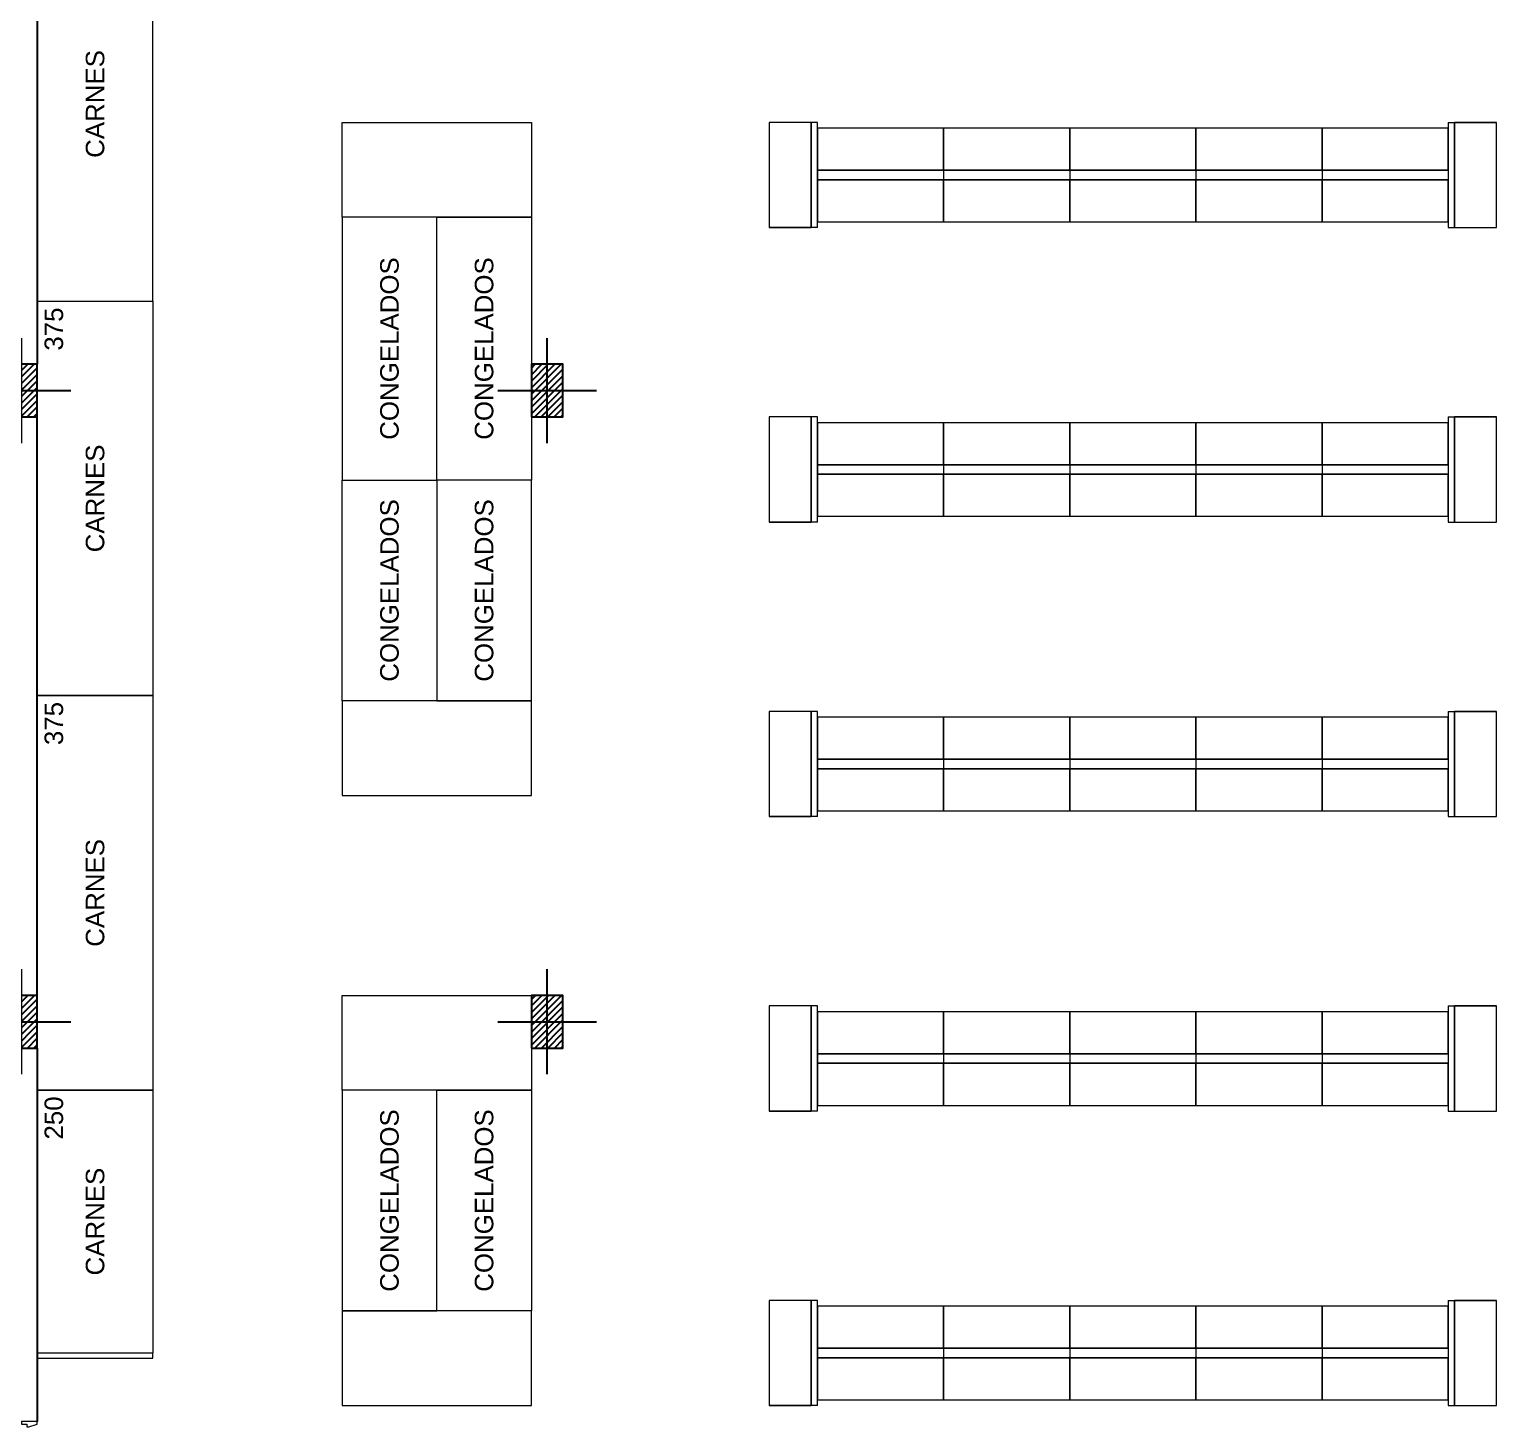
# Model space of a CAD drawing. Header units: millimetres. Extents: x 1653.8 to 1709.6, y 1641.2 to 1683.3.
# Drawn here: x 1670.85 to 1684.8, y 1662.53 to 1675.81 of the extents above; entities that cross this region are included whole.
import ezdxf
from ezdxf.enums import TextEntityAlignment as Align

# ---------------------------------------------------------------- set-up
doc = ezdxf.new("R2010")
doc.units = ezdxf.units.MM
for name, color, linetype, lineweight in [('AR_MOBILIARIO', 1, 'Continuous', 0), ('AR_PAREDES', 4, 'Continuous', 25), ('AR_PIEZAS SANITARIAS', 1, 'Continuous', 0), ('AR_PUERTAS', 2, 'Continuous', 13), ('AR_TEXTOS', 2, 'Continuous', 0)]:
    doc.layers.add(name, color=color, linetype=linetype, lineweight=lineweight)
doc.styles.add('ARIAL', font='arial.ttf')

# ---------------------------------------------------------------- blocks, each defined once
blk = doc.blocks.new('JKNGLDKFB')
h = blk.add_hatch()
h.set_pattern_fill('ANSI31', color=8, scale=0.35, angle=-180)
h.set_pattern_definition([(225, (-128.949426, 159.928103), (0.030935922, -0.030935922), [])])
h.paths.add_polyline_path([(0.15, -0.25), (0.15, 0.25), (-0.15, 0.25), (-0.15, -0.25)])
at = {"color": 2}
for p, q in [((0, -0.5), (0, 0.5)), ((-0.469, 0), (0.469, 0))]:
    blk.add_line(p, q, dxfattribs=at)
at = {"color": 6}
blk.add_lwpolyline([(-0.15, -0.25), (0.15, -0.25), (0.15, 0.25), (-0.15, 0.25)], close=True, dxfattribs=at)

msp = doc.modelspace()

# ---------------------------------------------------------------- linework, layer by layer
at = {"layer": 'AR_MOBILIARIO'}
for p, q in [((1677.882, 1674.925), (1677.882, 1673.925)), ((1678.282, 1674.925), (1677.882, 1674.925)), ((1677.882, 1674.925), (1677.882, 1673.925)), ((1678.282, 1674.925), (1677.882, 1674.925)), ((1678.282, 1674.925), (1677.882, 1674.925)), ((1677.882, 1674.925), (1677.882, 1673.925)), ((1678.282, 1674.925), (1678.282, 1673.925)), ((1678.282, 1673.925), (1678.282, 1674.925)), ((1678.282, 1673.925), (1678.282, 1674.925)), ((1678.342, 1674.925), (1678.282, 1674.925)), ((1678.282, 1674.925), (1678.282, 1673.925)), ((1678.342, 1673.925), (1678.342, 1674.925)), ((1684.342, 1674.925), (1684.402, 1674.925)), ((1684.342, 1674.925), (1684.342, 1673.925)), ((1684.402, 1673.925), (1684.402, 1674.925)), ((1684.402, 1674.925), (1684.802, 1674.925)), ((1684.802, 1674.925), (1684.402, 1674.925)), ((1684.402, 1674.925), (1684.402, 1673.925)), ((1684.802, 1674.925), (1684.402, 1674.925)), ((1684.402, 1674.925), (1684.402, 1673.925)), ((1684.402, 1673.925), (1684.402, 1674.925)), ((1684.802, 1673.925), (1684.802, 1674.925)), ((1684.802, 1673.925), (1684.802, 1674.925)), ((1684.802, 1673.925), (1684.802, 1674.925)), ((1678.342, 1674.87), (1678.342, 1674.47)), ((1678.342, 1674.47), (1678.342, 1674.87)), ((1678.342, 1674.47), (1678.342, 1674.87)), ((1678.342, 1674.47), (1678.342, 1674.87)), ((1678.342, 1674.87), (1678.342, 1674.47)), ((1678.342, 1674.47), (1678.342, 1674.87)), ((1679.542, 1674.87), (1678.342, 1674.87)), ((1678.342, 1674.87), (1678.342, 1674.47)), ((1679.542, 1674.87), (1678.342, 1674.87)), ((1679.542, 1674.87), (1678.342, 1674.87)), ((1678.342, 1674.87), (1678.342, 1674.47)), ((1678.342, 1674.47), (1678.342, 1674.87)), ((1680.742, 1674.87), (1679.542, 1674.87)), ((1679.542, 1674.87), (1679.542, 1674.47)), ((1680.742, 1674.87), (1679.542, 1674.87)), ((1680.742, 1674.87), (1679.542, 1674.87)), ((1679.542, 1674.87), (1679.542, 1674.47)), ((1679.542, 1674.47), (1679.542, 1674.87)), ((1679.542, 1674.47), (1679.542, 1674.87)), ((1679.542, 1674.47), (1679.542, 1674.87)), ((1679.542, 1674.47), (1679.542, 1674.87)), ((1681.942, 1674.87), (1680.742, 1674.87)), ((1680.742, 1674.87), (1680.742, 1674.47)), ((1681.942, 1674.87), (1680.742, 1674.87)), ((1681.942, 1674.87), (1680.742, 1674.87)), ((1680.742, 1674.87), (1680.742, 1674.47)), ((1680.742, 1674.47), (1680.742, 1674.87)), ((1680.742, 1674.47), (1680.742, 1674.87)), ((1680.742, 1674.47), (1680.742, 1674.87)), ((1680.742, 1674.47), (1680.742, 1674.87)), ((1683.142, 1674.87), (1681.942, 1674.87)), ((1681.942, 1674.87), (1681.942, 1674.47)), ((1683.142, 1674.87), (1681.942, 1674.87)), ((1683.142, 1674.87), (1681.942, 1674.87)), ((1681.942, 1674.87), (1681.942, 1674.47)), ((1681.942, 1674.47), (1681.942, 1674.87)), ((1681.942, 1674.47), (1681.942, 1674.87)), ((1681.942, 1674.47), (1681.942, 1674.87)), ((1681.942, 1674.47), (1681.942, 1674.87)), ((1684.342, 1674.87), (1683.142, 1674.87)), ((1683.142, 1674.87), (1683.142, 1674.47)), ((1684.342, 1674.87), (1683.142, 1674.87)), ((1684.342, 1674.87), (1683.142, 1674.87)), ((1683.142, 1674.87), (1683.142, 1674.47)), ((1683.142, 1674.47), (1683.142, 1674.87)), ((1683.142, 1674.47), (1683.142, 1674.87)), ((1683.142, 1674.47), (1683.142, 1674.87)), ((1683.142, 1674.47), (1683.142, 1674.87)), ((1684.342, 1674.87), (1684.342, 1674.47)), ((1684.342, 1674.47), (1684.342, 1674.87)), ((1684.342, 1674.47), (1684.342, 1674.87)), ((1684.342, 1674.47), (1684.342, 1674.87)), ((1684.342, 1674.87), (1684.342, 1674.47)), ((1684.342, 1674.47), (1684.342, 1674.87)), ((1684.342, 1674.47), (1684.342, 1674.87)), ((1684.342, 1674.47), (1684.342, 1674.87)), ((1684.342, 1674.47), (1684.342, 1674.87)), ((1678.342, 1674.47), (1678.342, 1674.38)), ((1678.342, 1674.47), (1678.342, 1674.38)), ((1678.342, 1674.47), (1679.542, 1674.47)), ((1678.342, 1674.47), (1679.542, 1674.47)), ((1679.542, 1674.47), (1678.342, 1674.47)), ((1678.342, 1674.47), (1678.342, 1674.38)), ((1679.542, 1674.47), (1678.342, 1674.47)), ((1679.542, 1674.47), (1679.542, 1674.38)), ((1680.742, 1674.47), (1679.542, 1674.47)), ((1679.542, 1674.47), (1680.742, 1674.47)), ((1679.542, 1674.47), (1680.742, 1674.47)), ((1680.742, 1674.47), (1679.542, 1674.47)), ((1679.542, 1674.47), (1679.542, 1674.38)), ((1680.742, 1674.47), (1680.742, 1674.38)), ((1681.942, 1674.47), (1680.742, 1674.47)), ((1680.742, 1674.47), (1681.942, 1674.47)), ((1680.742, 1674.47), (1681.942, 1674.47)), ((1681.942, 1674.47), (1680.742, 1674.47)), ((1680.742, 1674.47), (1680.742, 1674.38)), ((1681.942, 1674.47), (1681.942, 1674.38)), ((1683.142, 1674.47), (1681.942, 1674.47)), ((1681.942, 1674.47), (1683.142, 1674.47)), ((1681.942, 1674.47), (1683.142, 1674.47)), ((1683.142, 1674.47), (1681.942, 1674.47)), ((1681.942, 1674.47), (1681.942, 1674.38)), ((1683.142, 1674.47), (1683.142, 1674.38)), ((1684.342, 1674.47), (1683.142, 1674.47)), ((1683.142, 1674.47), (1684.342, 1674.47)), ((1683.142, 1674.47), (1684.342, 1674.47)), ((1684.342, 1674.47), (1683.142, 1674.47)), ((1683.142, 1674.47), (1683.142, 1674.38)), ((1684.342, 1674.47), (1684.342, 1674.38)), ((1684.342, 1674.47), (1684.342, 1674.38)), ((1684.342, 1674.47), (1684.342, 1674.38)), ((1678.342, 1673.98), (1678.342, 1674.38)), ((1678.342, 1674.38), (1678.342, 1673.98)), ((1678.342, 1674.38), (1678.342, 1673.98)), ((1678.342, 1674.38), (1678.342, 1673.98)), ((1678.342, 1673.98), (1678.342, 1674.38)), ((1678.342, 1674.38), (1678.342, 1673.98)), ((1679.542, 1674.38), (1678.342, 1674.38)), ((1678.342, 1674.38), (1678.342, 1673.98)), ((1678.342, 1674.38), (1678.342, 1673.98)), ((1678.342, 1674.38), (1678.342, 1673.98)), ((1679.542, 1674.38), (1678.342, 1674.38)), ((1678.342, 1674.38), (1679.542, 1674.38)), ((1678.342, 1674.38), (1679.542, 1674.38)), ((1679.542, 1674.38), (1680.742, 1674.38)), ((1680.742, 1674.38), (1679.542, 1674.38)), ((1679.542, 1674.38), (1679.542, 1673.98)), ((1679.542, 1674.38), (1679.542, 1673.98)), ((1679.542, 1674.38), (1679.542, 1673.98)), ((1680.742, 1674.38), (1679.542, 1674.38)), ((1679.542, 1674.38), (1680.742, 1674.38)), ((1679.542, 1673.98), (1679.542, 1674.38)), ((1679.542, 1673.98), (1679.542, 1674.38)), ((1679.542, 1674.38), (1679.542, 1673.98)), ((1680.742, 1674.38), (1681.942, 1674.38)), ((1681.942, 1674.38), (1680.742, 1674.38)), ((1680.742, 1674.38), (1680.742, 1673.98)), ((1680.742, 1674.38), (1680.742, 1673.98)), ((1680.742, 1674.38), (1680.742, 1673.98)), ((1681.942, 1674.38), (1680.742, 1674.38)), ((1680.742, 1674.38), (1681.942, 1674.38)), ((1680.742, 1673.98), (1680.742, 1674.38)), ((1680.742, 1673.98), (1680.742, 1674.38)), ((1680.742, 1674.38), (1680.742, 1673.98)), ((1681.942, 1674.38), (1683.142, 1674.38)), ((1683.142, 1674.38), (1681.942, 1674.38)), ((1681.942, 1674.38), (1681.942, 1673.98)), ((1681.942, 1674.38), (1681.942, 1673.98)), ((1681.942, 1674.38), (1681.942, 1673.98)), ((1683.142, 1674.38), (1681.942, 1674.38)), ((1681.942, 1674.38), (1683.142, 1674.38)), ((1681.942, 1673.98), (1681.942, 1674.38)), ((1681.942, 1673.98), (1681.942, 1674.38)), ((1681.942, 1674.38), (1681.942, 1673.98)), ((1683.142, 1674.38), (1684.342, 1674.38)), ((1684.342, 1674.38), (1683.142, 1674.38)), ((1683.142, 1674.38), (1683.142, 1673.98)), ((1683.142, 1674.38), (1683.142, 1673.98)), ((1683.142, 1674.38), (1683.142, 1673.98)), ((1684.342, 1674.38), (1683.142, 1674.38)), ((1683.142, 1674.38), (1684.342, 1674.38)), ((1683.142, 1673.98), (1683.142, 1674.38)), ((1683.142, 1673.98), (1683.142, 1674.38)), ((1683.142, 1674.38), (1683.142, 1673.98)), ((1684.342, 1673.98), (1684.342, 1674.38)), ((1684.342, 1674.38), (1684.342, 1673.98)), ((1684.342, 1674.38), (1684.342, 1673.98)), ((1684.342, 1674.38), (1684.342, 1673.98)), ((1684.342, 1673.98), (1684.342, 1674.38)), ((1684.342, 1674.38), (1684.342, 1673.98)), ((1684.342, 1673.98), (1684.342, 1674.38)), ((1684.342, 1673.98), (1684.342, 1674.38)), ((1684.342, 1674.38), (1684.342, 1673.98)), ((1678.282, 1673.925), (1677.882, 1673.925)), ((1677.882, 1673.925), (1678.282, 1673.925)), ((1677.882, 1673.925), (1678.282, 1673.925)), ((1678.342, 1673.925), (1678.282, 1673.925)), ((1678.342, 1673.98), (1679.542, 1673.98)), ((1678.342, 1673.98), (1679.542, 1673.98)), ((1678.342, 1673.98), (1679.542, 1673.98)), ((1679.542, 1673.98), (1680.742, 1673.98)), ((1679.542, 1673.98), (1680.742, 1673.98)), ((1679.542, 1673.98), (1680.742, 1673.98)), ((1680.742, 1673.98), (1681.942, 1673.98)), ((1680.742, 1673.98), (1681.942, 1673.98)), ((1680.742, 1673.98), (1681.942, 1673.98)), ((1681.942, 1673.98), (1683.142, 1673.98)), ((1681.942, 1673.98), (1683.142, 1673.98)), ((1681.942, 1673.98), (1683.142, 1673.98)), ((1683.142, 1673.98), (1684.342, 1673.98)), ((1683.142, 1673.98), (1684.342, 1673.98)), ((1683.142, 1673.98), (1684.342, 1673.98)), ((1684.342, 1673.925), (1684.402, 1673.925)), ((1684.402, 1673.925), (1684.802, 1673.925)), ((1684.402, 1673.925), (1684.802, 1673.925)), ((1684.402, 1673.925), (1684.802, 1673.925)), ((1677.882, 1672.125), (1677.882, 1671.125)), ((1678.282, 1672.125), (1677.882, 1672.125)), ((1677.882, 1672.125), (1677.882, 1671.125)), ((1678.282, 1672.125), (1677.882, 1672.125)), ((1678.282, 1672.125), (1677.882, 1672.125)), ((1677.882, 1672.125), (1677.882, 1671.125)), ((1678.282, 1672.125), (1678.282, 1671.125)), ((1678.282, 1671.125), (1678.282, 1672.125)), ((1678.282, 1671.125), (1678.282, 1672.125)), ((1678.342, 1672.125), (1678.282, 1672.125)), ((1678.282, 1672.125), (1678.282, 1671.125)), ((1678.342, 1671.125), (1678.342, 1672.125)), ((1684.342, 1672.125), (1684.402, 1672.125)), ((1684.342, 1672.125), (1684.342, 1671.125)), ((1684.402, 1671.125), (1684.402, 1672.125)), ((1684.402, 1672.125), (1684.802, 1672.125)), ((1684.802, 1672.125), (1684.402, 1672.125)), ((1684.402, 1672.125), (1684.402, 1671.125)), ((1684.802, 1672.125), (1684.402, 1672.125)), ((1684.402, 1672.125), (1684.402, 1671.125)), ((1684.402, 1671.125), (1684.402, 1672.125)), ((1684.802, 1671.125), (1684.802, 1672.125)), ((1684.802, 1671.125), (1684.802, 1672.125)), ((1684.802, 1671.125), (1684.802, 1672.125)), ((1678.342, 1672.07), (1678.342, 1671.67)), ((1678.342, 1671.67), (1678.342, 1672.07)), ((1678.342, 1671.67), (1678.342, 1672.07)), ((1678.342, 1671.67), (1678.342, 1672.07)), ((1678.342, 1672.07), (1678.342, 1671.67)), ((1678.342, 1671.67), (1678.342, 1672.07)), ((1679.542, 1672.07), (1678.342, 1672.07)), ((1678.342, 1672.07), (1678.342, 1671.67)), ((1679.542, 1672.07), (1678.342, 1672.07)), ((1679.542, 1672.07), (1678.342, 1672.07)), ((1678.342, 1672.07), (1678.342, 1671.67)), ((1678.342, 1671.67), (1678.342, 1672.07)), ((1680.742, 1672.07), (1679.542, 1672.07)), ((1679.542, 1672.07), (1679.542, 1671.67)), ((1680.742, 1672.07), (1679.542, 1672.07)), ((1680.742, 1672.07), (1679.542, 1672.07)), ((1679.542, 1672.07), (1679.542, 1671.67)), ((1679.542, 1671.67), (1679.542, 1672.07)), ((1679.542, 1671.67), (1679.542, 1672.07)), ((1679.542, 1671.67), (1679.542, 1672.07)), ((1679.542, 1671.67), (1679.542, 1672.07)), ((1681.942, 1672.07), (1680.742, 1672.07)), ((1680.742, 1672.07), (1680.742, 1671.67)), ((1681.942, 1672.07), (1680.742, 1672.07)), ((1681.942, 1672.07), (1680.742, 1672.07)), ((1680.742, 1672.07), (1680.742, 1671.67)), ((1680.742, 1671.67), (1680.742, 1672.07)), ((1680.742, 1671.67), (1680.742, 1672.07)), ((1680.742, 1671.67), (1680.742, 1672.07)), ((1680.742, 1671.67), (1680.742, 1672.07)), ((1683.142, 1672.07), (1681.942, 1672.07)), ((1681.942, 1672.07), (1681.942, 1671.67)), ((1683.142, 1672.07), (1681.942, 1672.07)), ((1683.142, 1672.07), (1681.942, 1672.07)), ((1681.942, 1672.07), (1681.942, 1671.67)), ((1681.942, 1671.67), (1681.942, 1672.07)), ((1681.942, 1671.67), (1681.942, 1672.07)), ((1681.942, 1671.67), (1681.942, 1672.07)), ((1681.942, 1671.67), (1681.942, 1672.07)), ((1684.342, 1672.07), (1683.142, 1672.07)), ((1683.142, 1672.07), (1683.142, 1671.67)), ((1684.342, 1672.07), (1683.142, 1672.07)), ((1684.342, 1672.07), (1683.142, 1672.07)), ((1683.142, 1672.07), (1683.142, 1671.67)), ((1683.142, 1671.67), (1683.142, 1672.07)), ((1683.142, 1671.67), (1683.142, 1672.07)), ((1683.142, 1671.67), (1683.142, 1672.07)), ((1683.142, 1671.67), (1683.142, 1672.07)), ((1684.342, 1672.07), (1684.342, 1671.67)), ((1684.342, 1671.67), (1684.342, 1672.07)), ((1684.342, 1671.67), (1684.342, 1672.07)), ((1684.342, 1671.67), (1684.342, 1672.07)), ((1684.342, 1672.07), (1684.342, 1671.67)), ((1684.342, 1671.67), (1684.342, 1672.07)), ((1684.342, 1671.67), (1684.342, 1672.07)), ((1684.342, 1671.67), (1684.342, 1672.07)), ((1684.342, 1671.67), (1684.342, 1672.07)), ((1678.342, 1671.67), (1678.342, 1671.58)), ((1678.342, 1671.67), (1678.342, 1671.58)), ((1678.342, 1671.67), (1679.542, 1671.67)), ((1678.342, 1671.67), (1679.542, 1671.67)), ((1679.542, 1671.67), (1678.342, 1671.67)), ((1678.342, 1671.67), (1678.342, 1671.58)), ((1679.542, 1671.67), (1678.342, 1671.67)), ((1679.542, 1671.67), (1679.542, 1671.58)), ((1680.742, 1671.67), (1679.542, 1671.67)), ((1679.542, 1671.67), (1680.742, 1671.67)), ((1679.542, 1671.67), (1680.742, 1671.67)), ((1680.742, 1671.67), (1679.542, 1671.67)), ((1679.542, 1671.67), (1679.542, 1671.58)), ((1680.742, 1671.67), (1680.742, 1671.58)), ((1681.942, 1671.67), (1680.742, 1671.67)), ((1680.742, 1671.67), (1681.942, 1671.67)), ((1680.742, 1671.67), (1681.942, 1671.67)), ((1681.942, 1671.67), (1680.742, 1671.67)), ((1680.742, 1671.67), (1680.742, 1671.58)), ((1681.942, 1671.67), (1681.942, 1671.58)), ((1683.142, 1671.67), (1681.942, 1671.67)), ((1681.942, 1671.67), (1683.142, 1671.67)), ((1681.942, 1671.67), (1683.142, 1671.67)), ((1683.142, 1671.67), (1681.942, 1671.67)), ((1681.942, 1671.67), (1681.942, 1671.58)), ((1683.142, 1671.67), (1683.142, 1671.58)), ((1684.342, 1671.67), (1683.142, 1671.67)), ((1683.142, 1671.67), (1684.342, 1671.67)), ((1683.142, 1671.67), (1684.342, 1671.67)), ((1684.342, 1671.67), (1683.142, 1671.67)), ((1683.142, 1671.67), (1683.142, 1671.58)), ((1684.342, 1671.67), (1684.342, 1671.58)), ((1684.342, 1671.67), (1684.342, 1671.58)), ((1684.342, 1671.67), (1684.342, 1671.58)), ((1678.342, 1671.18), (1678.342, 1671.58)), ((1678.342, 1671.58), (1678.342, 1671.18)), ((1678.342, 1671.58), (1678.342, 1671.18)), ((1678.342, 1671.58), (1678.342, 1671.18)), ((1678.342, 1671.18), (1678.342, 1671.58)), ((1678.342, 1671.58), (1678.342, 1671.18)), ((1679.542, 1671.58), (1678.342, 1671.58)), ((1678.342, 1671.58), (1678.342, 1671.18)), ((1678.342, 1671.58), (1678.342, 1671.18)), ((1678.342, 1671.58), (1678.342, 1671.18)), ((1679.542, 1671.58), (1678.342, 1671.58)), ((1678.342, 1671.58), (1679.542, 1671.58)), ((1678.342, 1671.58), (1679.542, 1671.58)), ((1679.542, 1671.58), (1680.742, 1671.58)), ((1680.742, 1671.58), (1679.542, 1671.58)), ((1679.542, 1671.58), (1679.542, 1671.18)), ((1679.542, 1671.58), (1679.542, 1671.18)), ((1679.542, 1671.58), (1679.542, 1671.18)), ((1680.742, 1671.58), (1679.542, 1671.58)), ((1679.542, 1671.58), (1680.742, 1671.58)), ((1679.542, 1671.18), (1679.542, 1671.58)), ((1679.542, 1671.18), (1679.542, 1671.58)), ((1679.542, 1671.58), (1679.542, 1671.18)), ((1680.742, 1671.58), (1681.942, 1671.58)), ((1681.942, 1671.58), (1680.742, 1671.58)), ((1680.742, 1671.58), (1680.742, 1671.18)), ((1680.742, 1671.58), (1680.742, 1671.18)), ((1680.742, 1671.58), (1680.742, 1671.18)), ((1681.942, 1671.58), (1680.742, 1671.58)), ((1680.742, 1671.58), (1681.942, 1671.58)), ((1680.742, 1671.18), (1680.742, 1671.58)), ((1680.742, 1671.18), (1680.742, 1671.58)), ((1680.742, 1671.58), (1680.742, 1671.18)), ((1681.942, 1671.58), (1683.142, 1671.58)), ((1683.142, 1671.58), (1681.942, 1671.58)), ((1681.942, 1671.58), (1681.942, 1671.18)), ((1681.942, 1671.58), (1681.942, 1671.18)), ((1681.942, 1671.58), (1681.942, 1671.18)), ((1683.142, 1671.58), (1681.942, 1671.58)), ((1681.942, 1671.58), (1683.142, 1671.58)), ((1681.942, 1671.18), (1681.942, 1671.58)), ((1681.942, 1671.18), (1681.942, 1671.58)), ((1681.942, 1671.58), (1681.942, 1671.18)), ((1683.142, 1671.58), (1684.342, 1671.58)), ((1684.342, 1671.58), (1683.142, 1671.58)), ((1683.142, 1671.58), (1683.142, 1671.18)), ((1683.142, 1671.58), (1683.142, 1671.18)), ((1683.142, 1671.58), (1683.142, 1671.18)), ((1684.342, 1671.58), (1683.142, 1671.58)), ((1683.142, 1671.58), (1684.342, 1671.58)), ((1683.142, 1671.18), (1683.142, 1671.58)), ((1683.142, 1671.18), (1683.142, 1671.58)), ((1683.142, 1671.58), (1683.142, 1671.18)), ((1684.342, 1671.18), (1684.342, 1671.58)), ((1684.342, 1671.58), (1684.342, 1671.18)), ((1684.342, 1671.58), (1684.342, 1671.18)), ((1684.342, 1671.58), (1684.342, 1671.18)), ((1684.342, 1671.18), (1684.342, 1671.58)), ((1684.342, 1671.58), (1684.342, 1671.18)), ((1684.342, 1671.18), (1684.342, 1671.58)), ((1684.342, 1671.18), (1684.342, 1671.58)), ((1684.342, 1671.58), (1684.342, 1671.18)), ((1678.282, 1671.125), (1677.882, 1671.125)), ((1677.882, 1671.125), (1678.282, 1671.125)), ((1677.882, 1671.125), (1678.282, 1671.125)), ((1678.342, 1671.125), (1678.282, 1671.125)), ((1678.342, 1671.18), (1679.542, 1671.18)), ((1678.342, 1671.18), (1679.542, 1671.18)), ((1678.342, 1671.18), (1679.542, 1671.18)), ((1679.542, 1671.18), (1680.742, 1671.18)), ((1679.542, 1671.18), (1680.742, 1671.18)), ((1679.542, 1671.18), (1680.742, 1671.18)), ((1680.742, 1671.18), (1681.942, 1671.18)), ((1680.742, 1671.18), (1681.942, 1671.18)), ((1680.742, 1671.18), (1681.942, 1671.18)), ((1681.942, 1671.18), (1683.142, 1671.18)), ((1681.942, 1671.18), (1683.142, 1671.18)), ((1681.942, 1671.18), (1683.142, 1671.18)), ((1683.142, 1671.18), (1684.342, 1671.18)), ((1683.142, 1671.18), (1684.342, 1671.18)), ((1683.142, 1671.18), (1684.342, 1671.18)), ((1684.342, 1671.125), (1684.402, 1671.125)), ((1684.402, 1671.125), (1684.802, 1671.125)), ((1684.402, 1671.125), (1684.802, 1671.125)), ((1684.402, 1671.125), (1684.802, 1671.125)), ((1677.882, 1669.325), (1677.882, 1668.325)), ((1678.282, 1669.325), (1677.882, 1669.325)), ((1677.882, 1669.325), (1677.882, 1668.325)), ((1678.282, 1669.325), (1677.882, 1669.325)), ((1678.282, 1669.325), (1677.882, 1669.325)), ((1677.882, 1669.325), (1677.882, 1668.325)), ((1678.282, 1669.325), (1678.282, 1668.325)), ((1678.282, 1668.325), (1678.282, 1669.325)), ((1678.282, 1668.325), (1678.282, 1669.325)), ((1678.342, 1669.325), (1678.282, 1669.325)), ((1678.282, 1669.325), (1678.282, 1668.325)), ((1678.342, 1668.325), (1678.342, 1669.325)), ((1684.342, 1669.325), (1684.402, 1669.325)), ((1684.342, 1669.325), (1684.342, 1668.325)), ((1684.402, 1668.325), (1684.402, 1669.325)), ((1684.402, 1669.325), (1684.802, 1669.325)), ((1684.802, 1669.325), (1684.402, 1669.325)), ((1684.402, 1669.325), (1684.402, 1668.325)), ((1684.802, 1669.325), (1684.402, 1669.325)), ((1684.402, 1669.325), (1684.402, 1668.325)), ((1684.402, 1668.325), (1684.402, 1669.325)), ((1684.802, 1668.325), (1684.802, 1669.325)), ((1684.802, 1668.325), (1684.802, 1669.325)), ((1684.802, 1668.325), (1684.802, 1669.325)), ((1678.342, 1669.27), (1678.342, 1668.87)), ((1678.342, 1668.87), (1678.342, 1669.27)), ((1678.342, 1668.87), (1678.342, 1669.27)), ((1678.342, 1668.87), (1678.342, 1669.27)), ((1678.342, 1669.27), (1678.342, 1668.87)), ((1678.342, 1668.87), (1678.342, 1669.27)), ((1679.542, 1669.27), (1678.342, 1669.27)), ((1678.342, 1669.27), (1678.342, 1668.87)), ((1679.542, 1669.27), (1678.342, 1669.27)), ((1679.542, 1669.27), (1678.342, 1669.27)), ((1678.342, 1669.27), (1678.342, 1668.87)), ((1678.342, 1668.87), (1678.342, 1669.27)), ((1680.742, 1669.27), (1679.542, 1669.27)), ((1679.542, 1669.27), (1679.542, 1668.87)), ((1680.742, 1669.27), (1679.542, 1669.27)), ((1680.742, 1669.27), (1679.542, 1669.27)), ((1679.542, 1669.27), (1679.542, 1668.87)), ((1679.542, 1668.87), (1679.542, 1669.27)), ((1679.542, 1668.87), (1679.542, 1669.27)), ((1679.542, 1668.87), (1679.542, 1669.27)), ((1679.542, 1668.87), (1679.542, 1669.27)), ((1681.942, 1669.27), (1680.742, 1669.27)), ((1680.742, 1669.27), (1680.742, 1668.87)), ((1681.942, 1669.27), (1680.742, 1669.27)), ((1681.942, 1669.27), (1680.742, 1669.27)), ((1680.742, 1669.27), (1680.742, 1668.87)), ((1680.742, 1668.87), (1680.742, 1669.27)), ((1680.742, 1668.87), (1680.742, 1669.27)), ((1680.742, 1668.87), (1680.742, 1669.27)), ((1680.742, 1668.87), (1680.742, 1669.27)), ((1683.142, 1669.27), (1681.942, 1669.27)), ((1681.942, 1669.27), (1681.942, 1668.87)), ((1683.142, 1669.27), (1681.942, 1669.27)), ((1683.142, 1669.27), (1681.942, 1669.27)), ((1681.942, 1669.27), (1681.942, 1668.87)), ((1681.942, 1668.87), (1681.942, 1669.27)), ((1681.942, 1668.87), (1681.942, 1669.27)), ((1681.942, 1668.87), (1681.942, 1669.27)), ((1681.942, 1668.87), (1681.942, 1669.27)), ((1684.342, 1669.27), (1683.142, 1669.27)), ((1683.142, 1669.27), (1683.142, 1668.87)), ((1684.342, 1669.27), (1683.142, 1669.27)), ((1684.342, 1669.27), (1683.142, 1669.27)), ((1683.142, 1669.27), (1683.142, 1668.87)), ((1683.142, 1668.87), (1683.142, 1669.27)), ((1683.142, 1668.87), (1683.142, 1669.27)), ((1683.142, 1668.87), (1683.142, 1669.27)), ((1683.142, 1668.87), (1683.142, 1669.27)), ((1684.342, 1669.27), (1684.342, 1668.87)), ((1684.342, 1668.87), (1684.342, 1669.27)), ((1684.342, 1668.87), (1684.342, 1669.27)), ((1684.342, 1668.87), (1684.342, 1669.27)), ((1684.342, 1669.27), (1684.342, 1668.87)), ((1684.342, 1668.87), (1684.342, 1669.27)), ((1684.342, 1668.87), (1684.342, 1669.27)), ((1684.342, 1668.87), (1684.342, 1669.27)), ((1684.342, 1668.87), (1684.342, 1669.27)), ((1678.342, 1668.87), (1678.342, 1668.78)), ((1678.342, 1668.87), (1678.342, 1668.78)), ((1678.342, 1668.87), (1679.542, 1668.87)), ((1678.342, 1668.87), (1679.542, 1668.87)), ((1679.542, 1668.87), (1678.342, 1668.87)), ((1678.342, 1668.87), (1678.342, 1668.78)), ((1679.542, 1668.87), (1678.342, 1668.87)), ((1678.342, 1668.38), (1678.342, 1668.78)), ((1678.342, 1668.78), (1678.342, 1668.38)), ((1678.342, 1668.78), (1678.342, 1668.38)), ((1678.342, 1668.78), (1678.342, 1668.38)), ((1678.342, 1668.38), (1678.342, 1668.78)), ((1678.342, 1668.78), (1678.342, 1668.38)), ((1679.542, 1668.78), (1678.342, 1668.78)), ((1678.342, 1668.78), (1678.342, 1668.38)), ((1678.342, 1668.78), (1678.342, 1668.38)), ((1678.342, 1668.78), (1678.342, 1668.38)), ((1679.542, 1668.78), (1678.342, 1668.78)), ((1678.342, 1668.78), (1679.542, 1668.78)), ((1678.342, 1668.78), (1679.542, 1668.78)), ((1679.542, 1668.87), (1679.542, 1668.78)), ((1680.742, 1668.87), (1679.542, 1668.87)), ((1679.542, 1668.87), (1680.742, 1668.87)), ((1679.542, 1668.87), (1680.742, 1668.87)), ((1680.742, 1668.87), (1679.542, 1668.87)), ((1679.542, 1668.87), (1679.542, 1668.78)), ((1679.542, 1668.78), (1680.742, 1668.78)), ((1680.742, 1668.78), (1679.542, 1668.78)), ((1679.542, 1668.78), (1679.542, 1668.38)), ((1679.542, 1668.78), (1679.542, 1668.38)), ((1679.542, 1668.78), (1679.542, 1668.38)), ((1680.742, 1668.78), (1679.542, 1668.78)), ((1679.542, 1668.78), (1680.742, 1668.78)), ((1679.542, 1668.38), (1679.542, 1668.78)), ((1679.542, 1668.38), (1679.542, 1668.78)), ((1679.542, 1668.78), (1679.542, 1668.38)), ((1680.742, 1668.87), (1680.742, 1668.78)), ((1681.942, 1668.87), (1680.742, 1668.87)), ((1680.742, 1668.87), (1681.942, 1668.87)), ((1680.742, 1668.87), (1681.942, 1668.87)), ((1681.942, 1668.87), (1680.742, 1668.87)), ((1680.742, 1668.87), (1680.742, 1668.78)), ((1680.742, 1668.78), (1681.942, 1668.78)), ((1681.942, 1668.78), (1680.742, 1668.78)), ((1680.742, 1668.78), (1680.742, 1668.38)), ((1680.742, 1668.78), (1680.742, 1668.38)), ((1680.742, 1668.78), (1680.742, 1668.38)), ((1681.942, 1668.78), (1680.742, 1668.78)), ((1680.742, 1668.78), (1681.942, 1668.78)), ((1680.742, 1668.38), (1680.742, 1668.78)), ((1680.742, 1668.38), (1680.742, 1668.78)), ((1680.742, 1668.78), (1680.742, 1668.38)), ((1681.942, 1668.87), (1681.942, 1668.78)), ((1683.142, 1668.87), (1681.942, 1668.87)), ((1681.942, 1668.87), (1683.142, 1668.87)), ((1681.942, 1668.87), (1683.142, 1668.87)), ((1683.142, 1668.87), (1681.942, 1668.87)), ((1681.942, 1668.87), (1681.942, 1668.78)), ((1681.942, 1668.78), (1683.142, 1668.78)), ((1683.142, 1668.78), (1681.942, 1668.78)), ((1681.942, 1668.78), (1681.942, 1668.38)), ((1681.942, 1668.78), (1681.942, 1668.38)), ((1681.942, 1668.78), (1681.942, 1668.38)), ((1683.142, 1668.78), (1681.942, 1668.78)), ((1681.942, 1668.78), (1683.142, 1668.78)), ((1681.942, 1668.38), (1681.942, 1668.78)), ((1681.942, 1668.38), (1681.942, 1668.78)), ((1681.942, 1668.78), (1681.942, 1668.38)), ((1683.142, 1668.87), (1683.142, 1668.78)), ((1684.342, 1668.87), (1683.142, 1668.87)), ((1683.142, 1668.87), (1684.342, 1668.87)), ((1683.142, 1668.87), (1684.342, 1668.87)), ((1684.342, 1668.87), (1683.142, 1668.87)), ((1683.142, 1668.87), (1683.142, 1668.78)), ((1683.142, 1668.78), (1684.342, 1668.78)), ((1684.342, 1668.78), (1683.142, 1668.78)), ((1683.142, 1668.78), (1683.142, 1668.38)), ((1683.142, 1668.78), (1683.142, 1668.38)), ((1683.142, 1668.78), (1683.142, 1668.38)), ((1684.342, 1668.78), (1683.142, 1668.78)), ((1683.142, 1668.78), (1684.342, 1668.78)), ((1683.142, 1668.38), (1683.142, 1668.78)), ((1683.142, 1668.38), (1683.142, 1668.78)), ((1683.142, 1668.78), (1683.142, 1668.38)), ((1684.342, 1668.87), (1684.342, 1668.78)), ((1684.342, 1668.87), (1684.342, 1668.78)), ((1684.342, 1668.87), (1684.342, 1668.78)), ((1684.342, 1668.38), (1684.342, 1668.78)), ((1684.342, 1668.78), (1684.342, 1668.38)), ((1684.342, 1668.78), (1684.342, 1668.38)), ((1684.342, 1668.78), (1684.342, 1668.38)), ((1684.342, 1668.38), (1684.342, 1668.78)), ((1684.342, 1668.78), (1684.342, 1668.38)), ((1684.342, 1668.38), (1684.342, 1668.78)), ((1684.342, 1668.38), (1684.342, 1668.78)), ((1684.342, 1668.78), (1684.342, 1668.38)), ((1678.282, 1668.325), (1677.882, 1668.325)), ((1677.882, 1668.325), (1678.282, 1668.325)), ((1677.882, 1668.325), (1678.282, 1668.325)), ((1678.342, 1668.325), (1678.282, 1668.325)), ((1678.342, 1668.38), (1679.542, 1668.38)), ((1678.342, 1668.38), (1679.542, 1668.38)), ((1678.342, 1668.38), (1679.542, 1668.38)), ((1679.542, 1668.38), (1680.742, 1668.38)), ((1679.542, 1668.38), (1680.742, 1668.38)), ((1679.542, 1668.38), (1680.742, 1668.38)), ((1680.742, 1668.38), (1681.942, 1668.38)), ((1680.742, 1668.38), (1681.942, 1668.38)), ((1680.742, 1668.38), (1681.942, 1668.38)), ((1681.942, 1668.38), (1683.142, 1668.38)), ((1681.942, 1668.38), (1683.142, 1668.38)), ((1681.942, 1668.38), (1683.142, 1668.38)), ((1683.142, 1668.38), (1684.342, 1668.38)), ((1683.142, 1668.38), (1684.342, 1668.38)), ((1683.142, 1668.38), (1684.342, 1668.38)), ((1684.342, 1668.325), (1684.402, 1668.325)), ((1684.402, 1668.325), (1684.802, 1668.325)), ((1684.402, 1668.325), (1684.802, 1668.325)), ((1684.402, 1668.325), (1684.802, 1668.325)), ((1677.882, 1666.525), (1677.882, 1665.525)), ((1678.282, 1666.525), (1677.882, 1666.525)), ((1677.882, 1666.525), (1677.882, 1665.525)), ((1678.282, 1666.525), (1677.882, 1666.525)), ((1678.282, 1666.525), (1677.882, 1666.525)), ((1677.882, 1666.525), (1677.882, 1665.525)), ((1678.282, 1666.525), (1678.282, 1665.525)), ((1678.282, 1665.525), (1678.282, 1666.525)), ((1678.282, 1665.525), (1678.282, 1666.525)), ((1678.342, 1666.525), (1678.282, 1666.525)), ((1678.282, 1666.525), (1678.282, 1665.525)), ((1678.342, 1665.525), (1678.342, 1666.525)), ((1684.342, 1666.525), (1684.402, 1666.525)), ((1684.342, 1666.525), (1684.342, 1665.525)), ((1684.402, 1665.525), (1684.402, 1666.525)), ((1684.402, 1666.525), (1684.802, 1666.525)), ((1684.802, 1666.525), (1684.402, 1666.525)), ((1684.402, 1666.525), (1684.402, 1665.525)), ((1684.802, 1666.525), (1684.402, 1666.525)), ((1684.402, 1666.525), (1684.402, 1665.525)), ((1684.402, 1665.525), (1684.402, 1666.525)), ((1684.802, 1665.525), (1684.802, 1666.525)), ((1684.802, 1665.525), (1684.802, 1666.525)), ((1684.802, 1665.525), (1684.802, 1666.525)), ((1678.342, 1666.47), (1678.342, 1666.07)), ((1678.342, 1666.07), (1678.342, 1666.47)), ((1678.342, 1666.07), (1678.342, 1666.47)), ((1678.342, 1666.07), (1678.342, 1666.47)), ((1678.342, 1666.47), (1678.342, 1666.07)), ((1678.342, 1666.07), (1678.342, 1666.47)), ((1679.542, 1666.47), (1678.342, 1666.47)), ((1678.342, 1666.47), (1678.342, 1666.07)), ((1679.542, 1666.47), (1678.342, 1666.47)), ((1679.542, 1666.47), (1678.342, 1666.47)), ((1678.342, 1666.47), (1678.342, 1666.07)), ((1678.342, 1666.07), (1678.342, 1666.47)), ((1680.742, 1666.47), (1679.542, 1666.47)), ((1679.542, 1666.47), (1679.542, 1666.07)), ((1680.742, 1666.47), (1679.542, 1666.47)), ((1680.742, 1666.47), (1679.542, 1666.47)), ((1679.542, 1666.47), (1679.542, 1666.07)), ((1679.542, 1666.07), (1679.542, 1666.47)), ((1679.542, 1666.07), (1679.542, 1666.47)), ((1679.542, 1666.07), (1679.542, 1666.47)), ((1679.542, 1666.07), (1679.542, 1666.47)), ((1681.942, 1666.47), (1680.742, 1666.47)), ((1680.742, 1666.47), (1680.742, 1666.07)), ((1681.942, 1666.47), (1680.742, 1666.47)), ((1681.942, 1666.47), (1680.742, 1666.47)), ((1680.742, 1666.47), (1680.742, 1666.07)), ((1680.742, 1666.07), (1680.742, 1666.47)), ((1680.742, 1666.07), (1680.742, 1666.47)), ((1680.742, 1666.07), (1680.742, 1666.47)), ((1680.742, 1666.07), (1680.742, 1666.47)), ((1683.142, 1666.47), (1681.942, 1666.47)), ((1681.942, 1666.47), (1681.942, 1666.07)), ((1683.142, 1666.47), (1681.942, 1666.47)), ((1683.142, 1666.47), (1681.942, 1666.47)), ((1681.942, 1666.47), (1681.942, 1666.07)), ((1681.942, 1666.07), (1681.942, 1666.47)), ((1681.942, 1666.07), (1681.942, 1666.47)), ((1681.942, 1666.07), (1681.942, 1666.47)), ((1681.942, 1666.07), (1681.942, 1666.47)), ((1684.342, 1666.47), (1683.142, 1666.47)), ((1683.142, 1666.47), (1683.142, 1666.07)), ((1684.342, 1666.47), (1683.142, 1666.47)), ((1684.342, 1666.47), (1683.142, 1666.47)), ((1683.142, 1666.47), (1683.142, 1666.07)), ((1683.142, 1666.07), (1683.142, 1666.47)), ((1683.142, 1666.07), (1683.142, 1666.47)), ((1683.142, 1666.07), (1683.142, 1666.47)), ((1683.142, 1666.07), (1683.142, 1666.47)), ((1684.342, 1666.47), (1684.342, 1666.07)), ((1684.342, 1666.07), (1684.342, 1666.47)), ((1684.342, 1666.07), (1684.342, 1666.47)), ((1684.342, 1666.07), (1684.342, 1666.47)), ((1684.342, 1666.47), (1684.342, 1666.07)), ((1684.342, 1666.07), (1684.342, 1666.47)), ((1684.342, 1666.07), (1684.342, 1666.47)), ((1684.342, 1666.07), (1684.342, 1666.47)), ((1684.342, 1666.07), (1684.342, 1666.47)), ((1678.342, 1666.07), (1678.342, 1665.98)), ((1678.342, 1666.07), (1678.342, 1665.98)), ((1678.342, 1666.07), (1679.542, 1666.07)), ((1678.342, 1666.07), (1679.542, 1666.07)), ((1679.542, 1666.07), (1678.342, 1666.07)), ((1678.342, 1666.07), (1678.342, 1665.98)), ((1679.542, 1666.07), (1678.342, 1666.07)), ((1678.342, 1665.58), (1678.342, 1665.98)), ((1678.342, 1665.98), (1678.342, 1665.58)), ((1678.342, 1665.98), (1678.342, 1665.58)), ((1678.342, 1665.98), (1678.342, 1665.58)), ((1678.342, 1665.58), (1678.342, 1665.98)), ((1678.342, 1665.98), (1678.342, 1665.58)), ((1679.542, 1665.98), (1678.342, 1665.98)), ((1678.342, 1665.98), (1678.342, 1665.58)), ((1678.342, 1665.98), (1678.342, 1665.58)), ((1678.342, 1665.98), (1678.342, 1665.58)), ((1679.542, 1665.98), (1678.342, 1665.98)), ((1678.342, 1665.98), (1679.542, 1665.98)), ((1678.342, 1665.98), (1679.542, 1665.98)), ((1679.542, 1666.07), (1679.542, 1665.98)), ((1680.742, 1666.07), (1679.542, 1666.07)), ((1679.542, 1666.07), (1680.742, 1666.07)), ((1679.542, 1666.07), (1680.742, 1666.07)), ((1680.742, 1666.07), (1679.542, 1666.07)), ((1679.542, 1666.07), (1679.542, 1665.98)), ((1679.542, 1665.98), (1680.742, 1665.98)), ((1680.742, 1665.98), (1679.542, 1665.98)), ((1679.542, 1665.98), (1679.542, 1665.58)), ((1679.542, 1665.98), (1679.542, 1665.58)), ((1679.542, 1665.98), (1679.542, 1665.58)), ((1680.742, 1665.98), (1679.542, 1665.98)), ((1679.542, 1665.98), (1680.742, 1665.98)), ((1679.542, 1665.58), (1679.542, 1665.98)), ((1679.542, 1665.58), (1679.542, 1665.98)), ((1679.542, 1665.98), (1679.542, 1665.58)), ((1680.742, 1666.07), (1680.742, 1665.98)), ((1681.942, 1666.07), (1680.742, 1666.07)), ((1680.742, 1666.07), (1681.942, 1666.07)), ((1680.742, 1666.07), (1681.942, 1666.07)), ((1681.942, 1666.07), (1680.742, 1666.07)), ((1680.742, 1666.07), (1680.742, 1665.98)), ((1680.742, 1665.98), (1681.942, 1665.98)), ((1681.942, 1665.98), (1680.742, 1665.98)), ((1680.742, 1665.98), (1680.742, 1665.58)), ((1680.742, 1665.98), (1680.742, 1665.58)), ((1680.742, 1665.98), (1680.742, 1665.58)), ((1681.942, 1665.98), (1680.742, 1665.98)), ((1680.742, 1665.98), (1681.942, 1665.98)), ((1680.742, 1665.58), (1680.742, 1665.98)), ((1680.742, 1665.58), (1680.742, 1665.98)), ((1680.742, 1665.98), (1680.742, 1665.58)), ((1681.942, 1666.07), (1681.942, 1665.98)), ((1683.142, 1666.07), (1681.942, 1666.07)), ((1681.942, 1666.07), (1683.142, 1666.07)), ((1681.942, 1666.07), (1683.142, 1666.07)), ((1683.142, 1666.07), (1681.942, 1666.07)), ((1681.942, 1666.07), (1681.942, 1665.98)), ((1681.942, 1665.98), (1683.142, 1665.98)), ((1683.142, 1665.98), (1681.942, 1665.98)), ((1681.942, 1665.98), (1681.942, 1665.58)), ((1681.942, 1665.98), (1681.942, 1665.58)), ((1681.942, 1665.98), (1681.942, 1665.58)), ((1683.142, 1665.98), (1681.942, 1665.98)), ((1681.942, 1665.98), (1683.142, 1665.98)), ((1681.942, 1665.58), (1681.942, 1665.98)), ((1681.942, 1665.58), (1681.942, 1665.98)), ((1681.942, 1665.98), (1681.942, 1665.58)), ((1683.142, 1666.07), (1683.142, 1665.98)), ((1684.342, 1666.07), (1683.142, 1666.07)), ((1683.142, 1666.07), (1684.342, 1666.07)), ((1683.142, 1666.07), (1684.342, 1666.07)), ((1684.342, 1666.07), (1683.142, 1666.07)), ((1683.142, 1666.07), (1683.142, 1665.98)), ((1683.142, 1665.98), (1684.342, 1665.98)), ((1684.342, 1665.98), (1683.142, 1665.98)), ((1683.142, 1665.98), (1683.142, 1665.58)), ((1683.142, 1665.98), (1683.142, 1665.58)), ((1683.142, 1665.98), (1683.142, 1665.58)), ((1684.342, 1665.98), (1683.142, 1665.98)), ((1683.142, 1665.98), (1684.342, 1665.98)), ((1683.142, 1665.58), (1683.142, 1665.98)), ((1683.142, 1665.58), (1683.142, 1665.98)), ((1683.142, 1665.98), (1683.142, 1665.58)), ((1684.342, 1666.07), (1684.342, 1665.98)), ((1684.342, 1666.07), (1684.342, 1665.98)), ((1684.342, 1666.07), (1684.342, 1665.98)), ((1684.342, 1665.58), (1684.342, 1665.98)), ((1684.342, 1665.98), (1684.342, 1665.58)), ((1684.342, 1665.98), (1684.342, 1665.58)), ((1684.342, 1665.98), (1684.342, 1665.58)), ((1684.342, 1665.58), (1684.342, 1665.98)), ((1684.342, 1665.98), (1684.342, 1665.58)), ((1684.342, 1665.58), (1684.342, 1665.98)), ((1684.342, 1665.58), (1684.342, 1665.98)), ((1684.342, 1665.98), (1684.342, 1665.58)), ((1678.342, 1665.58), (1679.542, 1665.58)), ((1678.342, 1665.58), (1679.542, 1665.58)), ((1678.342, 1665.58), (1679.542, 1665.58)), ((1679.542, 1665.58), (1680.742, 1665.58)), ((1679.542, 1665.58), (1680.742, 1665.58)), ((1679.542, 1665.58), (1680.742, 1665.58)), ((1680.742, 1665.58), (1681.942, 1665.58)), ((1680.742, 1665.58), (1681.942, 1665.58)), ((1680.742, 1665.58), (1681.942, 1665.58)), ((1681.942, 1665.58), (1683.142, 1665.58)), ((1681.942, 1665.58), (1683.142, 1665.58)), ((1681.942, 1665.58), (1683.142, 1665.58)), ((1683.142, 1665.58), (1684.342, 1665.58)), ((1683.142, 1665.58), (1684.342, 1665.58)), ((1683.142, 1665.58), (1684.342, 1665.58)), ((1678.282, 1665.525), (1677.882, 1665.525)), ((1677.882, 1665.525), (1678.282, 1665.525)), ((1677.882, 1665.525), (1678.282, 1665.525)), ((1678.342, 1665.525), (1678.282, 1665.525)), ((1684.342, 1665.525), (1684.402, 1665.525)), ((1684.402, 1665.525), (1684.802, 1665.525)), ((1684.402, 1665.525), (1684.802, 1665.525)), ((1684.402, 1665.525), (1684.802, 1665.525)), ((1677.882, 1663.725), (1677.882, 1662.725)), ((1678.282, 1663.725), (1677.882, 1663.725)), ((1677.882, 1663.725), (1677.882, 1662.725)), ((1678.282, 1663.725), (1677.882, 1663.725)), ((1678.282, 1663.725), (1677.882, 1663.725)), ((1677.882, 1663.725), (1677.882, 1662.725)), ((1678.282, 1663.725), (1678.282, 1662.725)), ((1678.282, 1662.725), (1678.282, 1663.725)), ((1678.282, 1662.725), (1678.282, 1663.725)), ((1678.342, 1663.725), (1678.282, 1663.725)), ((1678.282, 1663.725), (1678.282, 1662.725)), ((1678.342, 1662.725), (1678.342, 1663.725)), ((1684.342, 1663.725), (1684.402, 1663.725)), ((1684.342, 1663.725), (1684.342, 1662.725)), ((1684.402, 1662.725), (1684.402, 1663.725)), ((1684.402, 1663.725), (1684.802, 1663.725)), ((1684.802, 1663.725), (1684.402, 1663.725)), ((1684.402, 1663.725), (1684.402, 1662.725)), ((1684.802, 1663.725), (1684.402, 1663.725)), ((1684.402, 1663.725), (1684.402, 1662.725)), ((1684.402, 1662.725), (1684.402, 1663.725)), ((1684.802, 1662.725), (1684.802, 1663.725)), ((1684.802, 1662.725), (1684.802, 1663.725)), ((1684.802, 1662.725), (1684.802, 1663.725)), ((1678.342, 1663.67), (1678.342, 1663.27)), ((1678.342, 1663.27), (1678.342, 1663.67)), ((1678.342, 1663.27), (1678.342, 1663.67)), ((1678.342, 1663.27), (1678.342, 1663.67)), ((1678.342, 1663.67), (1678.342, 1663.27)), ((1678.342, 1663.27), (1678.342, 1663.67)), ((1679.542, 1663.67), (1678.342, 1663.67)), ((1678.342, 1663.67), (1678.342, 1663.27)), ((1679.542, 1663.67), (1678.342, 1663.67)), ((1679.542, 1663.67), (1678.342, 1663.67)), ((1678.342, 1663.67), (1678.342, 1663.27)), ((1678.342, 1663.27), (1678.342, 1663.67)), ((1680.742, 1663.67), (1679.542, 1663.67)), ((1679.542, 1663.67), (1679.542, 1663.27)), ((1680.742, 1663.67), (1679.542, 1663.67)), ((1680.742, 1663.67), (1679.542, 1663.67)), ((1679.542, 1663.67), (1679.542, 1663.27)), ((1679.542, 1663.27), (1679.542, 1663.67)), ((1679.542, 1663.27), (1679.542, 1663.67)), ((1679.542, 1663.27), (1679.542, 1663.67)), ((1679.542, 1663.27), (1679.542, 1663.67)), ((1681.942, 1663.67), (1680.742, 1663.67)), ((1680.742, 1663.67), (1680.742, 1663.27)), ((1681.942, 1663.67), (1680.742, 1663.67)), ((1681.942, 1663.67), (1680.742, 1663.67)), ((1680.742, 1663.67), (1680.742, 1663.27)), ((1680.742, 1663.27), (1680.742, 1663.67)), ((1680.742, 1663.27), (1680.742, 1663.67)), ((1680.742, 1663.27), (1680.742, 1663.67)), ((1680.742, 1663.27), (1680.742, 1663.67)), ((1683.142, 1663.67), (1681.942, 1663.67)), ((1681.942, 1663.67), (1681.942, 1663.27)), ((1683.142, 1663.67), (1681.942, 1663.67)), ((1683.142, 1663.67), (1681.942, 1663.67)), ((1681.942, 1663.67), (1681.942, 1663.27)), ((1681.942, 1663.27), (1681.942, 1663.67)), ((1681.942, 1663.27), (1681.942, 1663.67)), ((1681.942, 1663.27), (1681.942, 1663.67)), ((1681.942, 1663.27), (1681.942, 1663.67)), ((1684.342, 1663.67), (1683.142, 1663.67)), ((1683.142, 1663.67), (1683.142, 1663.27)), ((1684.342, 1663.67), (1683.142, 1663.67)), ((1684.342, 1663.67), (1683.142, 1663.67)), ((1683.142, 1663.67), (1683.142, 1663.27)), ((1683.142, 1663.27), (1683.142, 1663.67)), ((1683.142, 1663.27), (1683.142, 1663.67)), ((1683.142, 1663.27), (1683.142, 1663.67)), ((1683.142, 1663.27), (1683.142, 1663.67)), ((1684.342, 1663.67), (1684.342, 1663.27)), ((1684.342, 1663.27), (1684.342, 1663.67)), ((1684.342, 1663.27), (1684.342, 1663.67)), ((1684.342, 1663.27), (1684.342, 1663.67)), ((1684.342, 1663.67), (1684.342, 1663.27)), ((1684.342, 1663.27), (1684.342, 1663.67)), ((1684.342, 1663.27), (1684.342, 1663.67)), ((1684.342, 1663.27), (1684.342, 1663.67)), ((1684.342, 1663.27), (1684.342, 1663.67)), ((1678.342, 1663.27), (1678.342, 1663.18)), ((1678.342, 1663.27), (1678.342, 1663.18)), ((1678.342, 1663.27), (1679.542, 1663.27)), ((1678.342, 1663.27), (1679.542, 1663.27)), ((1679.542, 1663.27), (1678.342, 1663.27)), ((1678.342, 1663.27), (1678.342, 1663.18)), ((1679.542, 1663.27), (1678.342, 1663.27)), ((1678.342, 1662.78), (1678.342, 1663.18)), ((1678.342, 1663.18), (1678.342, 1662.78)), ((1678.342, 1663.18), (1678.342, 1662.78)), ((1678.342, 1663.18), (1678.342, 1662.78)), ((1678.342, 1662.78), (1678.342, 1663.18)), ((1678.342, 1663.18), (1678.342, 1662.78)), ((1679.542, 1663.18), (1678.342, 1663.18)), ((1678.342, 1663.18), (1678.342, 1662.78)), ((1678.342, 1663.18), (1678.342, 1662.78)), ((1678.342, 1663.18), (1678.342, 1662.78)), ((1679.542, 1663.18), (1678.342, 1663.18)), ((1678.342, 1663.18), (1679.542, 1663.18)), ((1678.342, 1663.18), (1679.542, 1663.18)), ((1679.542, 1663.27), (1679.542, 1663.18)), ((1680.742, 1663.27), (1679.542, 1663.27)), ((1679.542, 1663.27), (1680.742, 1663.27)), ((1679.542, 1663.27), (1680.742, 1663.27)), ((1680.742, 1663.27), (1679.542, 1663.27)), ((1679.542, 1663.27), (1679.542, 1663.18)), ((1679.542, 1663.18), (1680.742, 1663.18)), ((1680.742, 1663.18), (1679.542, 1663.18)), ((1679.542, 1663.18), (1679.542, 1662.78)), ((1679.542, 1663.18), (1679.542, 1662.78)), ((1679.542, 1663.18), (1679.542, 1662.78)), ((1680.742, 1663.18), (1679.542, 1663.18)), ((1679.542, 1663.18), (1680.742, 1663.18)), ((1679.542, 1662.78), (1679.542, 1663.18)), ((1679.542, 1662.78), (1679.542, 1663.18)), ((1679.542, 1663.18), (1679.542, 1662.78)), ((1680.742, 1663.27), (1680.742, 1663.18)), ((1681.942, 1663.27), (1680.742, 1663.27)), ((1680.742, 1663.27), (1681.942, 1663.27)), ((1680.742, 1663.27), (1681.942, 1663.27)), ((1681.942, 1663.27), (1680.742, 1663.27)), ((1680.742, 1663.27), (1680.742, 1663.18)), ((1680.742, 1663.18), (1681.942, 1663.18)), ((1681.942, 1663.18), (1680.742, 1663.18)), ((1680.742, 1663.18), (1680.742, 1662.78)), ((1680.742, 1663.18), (1680.742, 1662.78)), ((1680.742, 1663.18), (1680.742, 1662.78)), ((1681.942, 1663.18), (1680.742, 1663.18)), ((1680.742, 1663.18), (1681.942, 1663.18)), ((1680.742, 1662.78), (1680.742, 1663.18)), ((1680.742, 1662.78), (1680.742, 1663.18)), ((1680.742, 1663.18), (1680.742, 1662.78)), ((1681.942, 1663.27), (1681.942, 1663.18)), ((1683.142, 1663.27), (1681.942, 1663.27)), ((1681.942, 1663.27), (1683.142, 1663.27)), ((1681.942, 1663.27), (1683.142, 1663.27)), ((1683.142, 1663.27), (1681.942, 1663.27)), ((1681.942, 1663.27), (1681.942, 1663.18)), ((1681.942, 1663.18), (1683.142, 1663.18)), ((1683.142, 1663.18), (1681.942, 1663.18)), ((1681.942, 1663.18), (1681.942, 1662.78)), ((1681.942, 1663.18), (1681.942, 1662.78)), ((1681.942, 1663.18), (1681.942, 1662.78)), ((1683.142, 1663.18), (1681.942, 1663.18)), ((1681.942, 1663.18), (1683.142, 1663.18)), ((1681.942, 1662.78), (1681.942, 1663.18)), ((1681.942, 1662.78), (1681.942, 1663.18)), ((1681.942, 1663.18), (1681.942, 1662.78)), ((1683.142, 1663.27), (1683.142, 1663.18)), ((1684.342, 1663.27), (1683.142, 1663.27)), ((1683.142, 1663.27), (1684.342, 1663.27)), ((1683.142, 1663.27), (1684.342, 1663.27)), ((1684.342, 1663.27), (1683.142, 1663.27)), ((1683.142, 1663.27), (1683.142, 1663.18)), ((1683.142, 1663.18), (1684.342, 1663.18)), ((1684.342, 1663.18), (1683.142, 1663.18)), ((1683.142, 1663.18), (1683.142, 1662.78)), ((1683.142, 1663.18), (1683.142, 1662.78)), ((1683.142, 1663.18), (1683.142, 1662.78)), ((1684.342, 1663.18), (1683.142, 1663.18)), ((1683.142, 1663.18), (1684.342, 1663.18)), ((1683.142, 1662.78), (1683.142, 1663.18)), ((1683.142, 1662.78), (1683.142, 1663.18)), ((1683.142, 1663.18), (1683.142, 1662.78)), ((1684.342, 1663.27), (1684.342, 1663.18)), ((1684.342, 1663.27), (1684.342, 1663.18)), ((1684.342, 1663.27), (1684.342, 1663.18)), ((1684.342, 1662.78), (1684.342, 1663.18)), ((1684.342, 1663.18), (1684.342, 1662.78)), ((1684.342, 1663.18), (1684.342, 1662.78)), ((1684.342, 1663.18), (1684.342, 1662.78)), ((1684.342, 1662.78), (1684.342, 1663.18)), ((1684.342, 1663.18), (1684.342, 1662.78)), ((1684.342, 1662.78), (1684.342, 1663.18)), ((1684.342, 1662.78), (1684.342, 1663.18)), ((1684.342, 1663.18), (1684.342, 1662.78)), ((1678.342, 1662.78), (1679.542, 1662.78)), ((1678.342, 1662.78), (1679.542, 1662.78)), ((1678.342, 1662.78), (1679.542, 1662.78)), ((1679.542, 1662.78), (1680.742, 1662.78)), ((1679.542, 1662.78), (1680.742, 1662.78)), ((1679.542, 1662.78), (1680.742, 1662.78)), ((1680.742, 1662.78), (1681.942, 1662.78)), ((1680.742, 1662.78), (1681.942, 1662.78)), ((1680.742, 1662.78), (1681.942, 1662.78)), ((1681.942, 1662.78), (1683.142, 1662.78)), ((1681.942, 1662.78), (1683.142, 1662.78)), ((1681.942, 1662.78), (1683.142, 1662.78)), ((1683.142, 1662.78), (1684.342, 1662.78)), ((1683.142, 1662.78), (1684.342, 1662.78)), ((1683.142, 1662.78), (1684.342, 1662.78)), ((1678.282, 1662.725), (1677.882, 1662.725)), ((1677.882, 1662.725), (1678.282, 1662.725)), ((1677.882, 1662.725), (1678.282, 1662.725)), ((1678.342, 1662.725), (1678.282, 1662.725)), ((1684.342, 1662.725), (1684.402, 1662.725)), ((1684.402, 1662.725), (1684.802, 1662.725)), ((1684.402, 1662.725), (1684.802, 1662.725)), ((1684.402, 1662.725), (1684.802, 1662.725))]:
    msp.add_line(p, q, dxfattribs=at)
for points in [[(1672.022, 1673.225), (1672.022, 1676.975), (1670.922, 1676.975), (1670.922, 1673.225)], [(1672.022, 1673.225), (1672.022, 1669.475), (1670.922, 1669.475), (1670.922, 1673.225)], [(1672.022, 1669.475), (1672.022, 1665.725), (1670.922, 1665.725), (1670.922, 1669.475)], [(1672.022, 1665.725), (1672.022, 1663.225), (1670.922, 1663.225), (1670.922, 1665.725)], [(1670.922, 1663.225), (1670.922, 1663.175), (1672.022, 1663.175), (1672.022, 1663.225)]]:
    msp.add_lwpolyline(points, close=True, dxfattribs=at)
at = {"layer": 'AR_PAREDES'}
for p, q in [((1670.922, 1678.125), (1670.922, 1672.625)), ((1670.922, 1666.625), (1670.922, 1672.125)), ((1670.922, 1666.125), (1670.922, 1662.575))]:
    msp.add_line(p, q, dxfattribs=at)
at = {"layer": 'AR_PIEZAS SANITARIAS'}
for points in [[(1673.822, 1674.925), (1675.622, 1674.925), (1675.622, 1674.025), (1673.822, 1674.025)], [(1673.822, 1668.525), (1675.622, 1668.525), (1675.622, 1669.425), (1673.822, 1669.425)], [(1673.822, 1666.625), (1675.622, 1666.625), (1675.622, 1665.725), (1673.822, 1665.725)], [(1673.822, 1662.725), (1675.622, 1662.725), (1675.622, 1663.625), (1673.822, 1663.625)]]:
    msp.add_lwpolyline(points, close=True, dxfattribs=at)
for points in [[(1673.822, 1674.025), (1673.822, 1671.525), (1674.722, 1671.525), (1674.722, 1674.025), (1673.822, 1674.025)], [(1675.622, 1674.025), (1675.622, 1671.525), (1674.722, 1671.525), (1674.722, 1674.025), (1675.622, 1674.025)], [(1673.822, 1669.425), (1673.822, 1671.525), (1674.722, 1671.525), (1674.722, 1669.425), (1673.822, 1669.425)], [(1675.622, 1669.425), (1675.622, 1671.525), (1674.722, 1671.525), (1674.722, 1669.425), (1675.622, 1669.425)], [(1673.822, 1665.725), (1673.822, 1663.625), (1674.722, 1663.625), (1674.722, 1665.725), (1673.822, 1665.725)], [(1675.622, 1665.725), (1675.622, 1663.625), (1674.722, 1663.625), (1674.722, 1665.725), (1675.622, 1665.725)]]:
    msp.add_lwpolyline(points, dxfattribs=at)
at = {"layer": 'AR_PUERTAS'}
msp.add_lwpolyline([(1670.922, 1662.575), (1670.772, 1662.575), (1670.772, 1662.55), (1670.822, 1662.55), (1670.822, 1662.525), (1670.842, 1662.525), (1670.922, 1662.55)], close=True, dxfattribs=at)

# ---------------------------------------------------------------- block references
for p in [(1670.772, 1672.375), (1675.772, 1672.375), (1670.772, 1666.375), (1675.772, 1666.375)]:
    msp.add_blockref('JKNGLDKFB', p)

# ---------------------------------------------------------------- texts
at = {"layer": 'AR_TEXTOS', "style": 'ARIAL'}
for s, p in [('CARNES', (1671.472, 1675.1)), ('CONGELADOS', (1674.272, 1672.775)), ('CONGELADOS', (1675.172, 1672.775)), ('CARNES', (1671.472, 1671.35)), ('CONGELADOS', (1674.272, 1670.475)), ('CONGELADOS', (1675.172, 1670.475)), ('CARNES', (1671.472, 1667.6)), ('CONGELADOS', (1674.272, 1664.675)), ('CONGELADOS', (1675.172, 1664.675)), ('CARNES', (1671.472, 1664.475))]:
    msp.add_text(s, height=0.176, rotation=90, dxfattribs=at).set_placement(p, align=Align.MIDDLE_CENTER)
for s, p in [('375', (1670.992, 1673.165)), ('375', (1670.992, 1669.415)), ('250', (1670.992, 1665.665))]:
    msp.add_text(s, height=0.176, rotation=90, dxfattribs=at).set_placement(p, align=Align.TOP_RIGHT)

doc.saveas('drawing.dxf')
